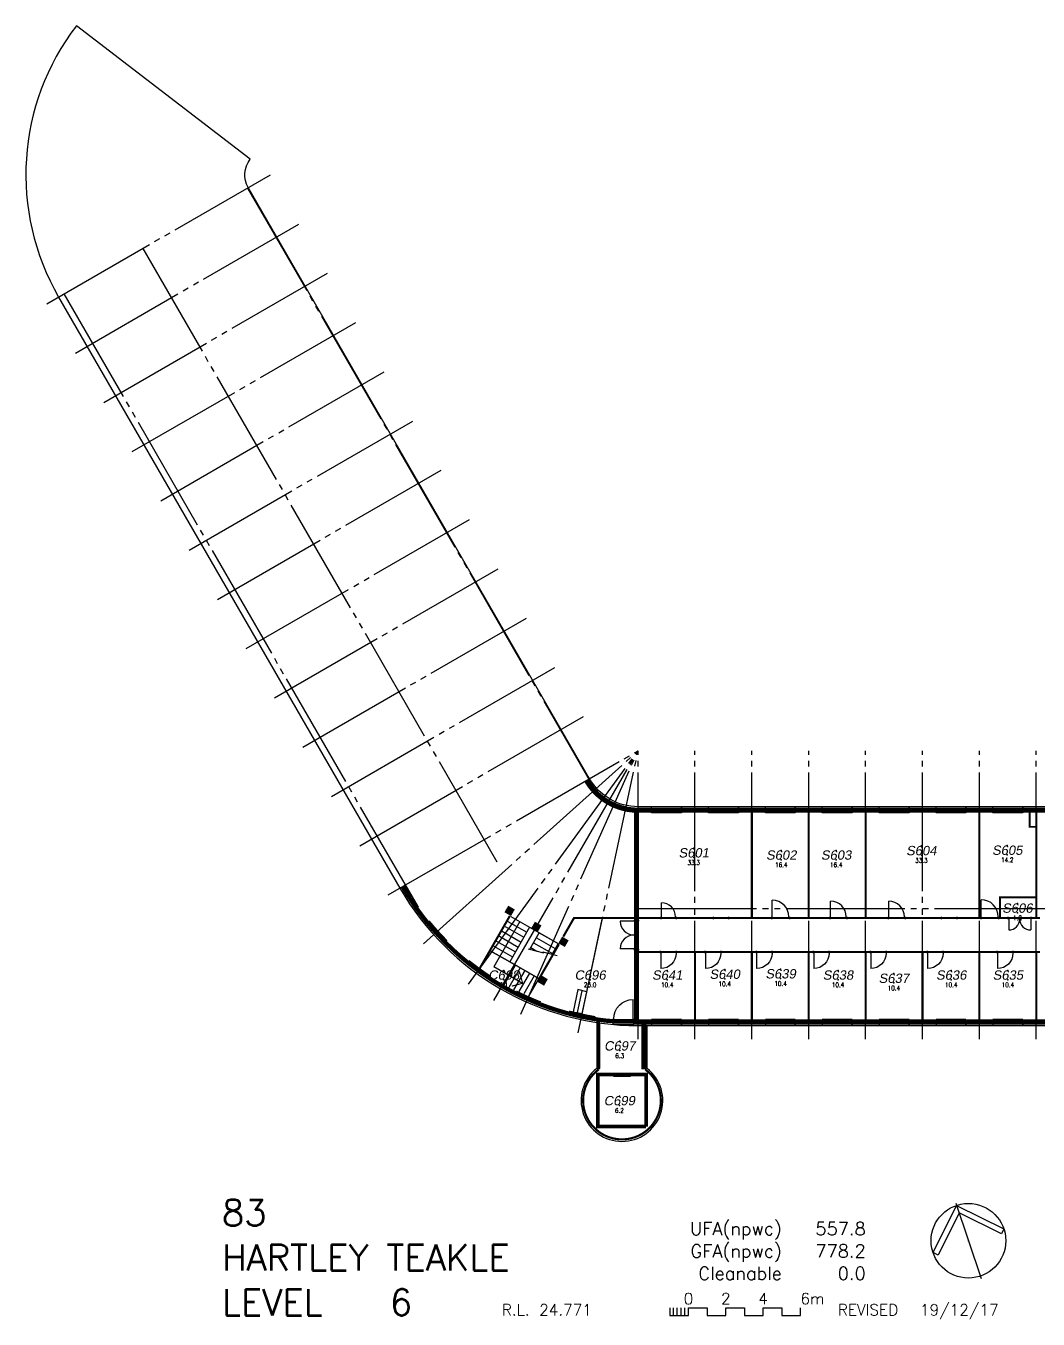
# Model space of a CAD drawing. Extents: x 23499 to 124409, y 400 to 69699.
# Drawn here: x 23499 to 77734, y 400 to 69699 of the extents above; entities that cross this region are included whole.
import ezdxf
from ezdxf.enums import TextEntityAlignment as Align

# ---------------------------------------------------------------- set-up
doc = ezdxf.new("R2010")
doc.units = 0
doc.header["$LTSCALE"] = 50
doc.linetypes.add('4PHAN', pattern=[158.75, 127, -6.35, 6.35, -6.35, 6.35, -6.35])
doc.linetypes.add('INVISIBLE', pattern=[999999, 0, -999999])
doc.layers.get('0').update_dxf_attribs({"linetype": 'CONTINUOUS'})
for name, color, linetype in [('ANNTEXT_06', 7, 'CONTINUOUS'), ('CL_06', 7, 'CONTINUOUS'), ('ed_06', 7, 'CONTINUOUS'), ('EW_06', 7, 'CONTINUOUS'), ('GRIDLINE_06', 15, '4PHAN'), ('HEADER_06', 7, 'INVISIBLE'), ('ND_06', 7, 'CONTINUOUS'), ('NW_06', 7, 'CONTINUOUS'), ('RF_06', 7, 'CONTINUOUS'), ('RI_06', 7, 'CONTINUOUS'), ('SC_06', 7, 'CONTINUOUS'), ('UF_06', 7, 'CONTINUOUS'), ('WW_06', 7, 'CONTINUOUS')]:
    doc.layers.add(name, color=color, linetype=linetype)
doc.styles.add('SIMPLEX', font='arial.ttf', dxfattribs={"oblique": 10})
doc.styles.get("Standard").update_dxf_attribs({"font": 'simplex.shx'})

# ---------------------------------------------------------------- blocks, each defined once
blk = doc.blocks.new('SPL')
for p, q in [((1, 0.5), (0, 0.5)), ((1, -0.5), (1, 0.5)), ((0, -0.5), (1, -0.5))]:
    blk.add_line(p, q)
blk = doc.blocks.new('DR1H90')
blk.add_line((-0.46, 0), (-0.46, 0.92))
blk.add_arc((-0.46, 0), 0.92, 0, 90)
at = {"flags": 1}
blk.add_attdef('SILLHT', text='', height=0.1, dxfattribs=at).set_placement((0, 0), align=Align.MIDDLE)
blk = doc.blocks.new('DRFRAME')
for p, q in [((-0.5, -0.5), (-0.5, 0.5)), ((0.5, -0.5), (0.5, 0.5))]:
    blk.add_line(p, q)
at = {"flags": 1}
blk.add_attdef('SILLHT', text='', height=0.1, dxfattribs=at).set_placement((0, 0), align=Align.MIDDLE)
blk = doc.blocks.new('C-S')
at = {"const_width": 1}
blk.add_lwpolyline([(-0.5, 0), (0.5, 0)], dxfattribs=at)
blk = doc.blocks.new('RM_SPAM')
for p in [(0, 2.5), (0, 0)]:
    blk.add_point(p)
at = {"flags": 1}
for tag, p, width in [('SITENO', (-15, 0), 0.8), ('IN_OU_CODE', (-15, -2), 0.8), ('RM_CO_CODE', (-15, -4), 0.8), ('RM_TY_CODE', (-15, -6), 0.7), ('RM_FU_CODE', (-15, -8), 0.8), ('OCC/USE', (-15, -10), 0.8)]:
    blk.add_attdef(tag, p, '', height=1.25, dxfattribs=dict(at, width=width))
at = {"style": 'SIMPLEX', "oblique": 10}
blk.add_attdef('RM_NUM', text='', height=2.5, dxfattribs=at).set_placement((0, 0), align=Align.CENTER)
at = {"width": 0.8, "flags": 1}
for tag, p in [('BL_NUM', (15, 0)), ('LEVEL', (15, -2)), ('%S/L', (15, -4)), ('STUDCAP', (15, -6))]:
    blk.add_attdef(tag, text='', height=1.25, dxfattribs=at).set_placement(p, align=Align.RIGHT)
at = {"width": 0.8}
for tag, p in [('RM_AREA', (0, -2)), ('USE', (-0.24, -4.05)), ('USE2', (-0.24, -6.05))]:
    blk.add_attdef(tag, text='', height=1.25, dxfattribs=at).set_placement(p, align=Align.CENTER)
at = {"width": 0.8, "flags": 1}
blk.add_attdef('SERVS', text='', height=1.25, dxfattribs=at).set_placement((0, -8), align=Align.CENTER)
blk = doc.blocks.new('DR2H90')
for p, q in [((-0.46, 0), (-0.46, 0.46)), ((0.46, 0), (0.46, 0.46))]:
    blk.add_line(p, q)
for centre, start, end in [((-0.46, 0), 359.9998, 89.9998), ((0.46, 0), 90.0002, 180.0002)]:
    blk.add_arc(centre, 0.46, start, end)
at = {"flags": 1}
blk.add_attdef('SILLHT', text='', height=0.1, dxfattribs=at).set_placement((0, 0), align=Align.MIDDLE)
blk = doc.blocks.new('WNFRAME')
for p, q in [((-0.5, -0.5), (-0.5, 0.5)), ((0.5, -0.5), (0.5, 0.5))]:
    blk.add_line(p, q)
at = {"flags": 1}
blk.add_attdef('SILLHT', text='', height=0.1, dxfattribs=at).set_placement((0, 0), align=Align.MIDDLE)
blk = doc.blocks.new('WNOF')
blk.add_line((-0.5, 0), (0.5, 0))
at = {"flags": 1}
blk.add_attdef('SILLHT', text='', height=0.1, dxfattribs=at).set_placement((0, 0), align=Align.MIDDLE)
blk = doc.blocks.new('TXTARR2')
blk.add_line((-1, 0), (0, 0))
at = {"const_width": 0.1}
blk.add_lwpolyline([(-0.71, 0.71), (0, 0), (-0.71, -0.71)], dxfattribs=at)
blk = doc.blocks.new('MUL')
for p, q in [((-0.5, -0.5), (-0.5, 0.5)), ((0.5, -0.5), (0.5, 0.5))]:
    blk.add_line(p, q)
blk = doc.blocks.new('ABTITLE')
for p, q in [((291, 3), (291, 5)), ((292, 3), (292, 5)), ((293, 3), (293, 5)), ((294, 3), (294, 5))]:
    blk.add_line(p, q)
blk.add_lwpolyline([(290, 5), (290, 3), (295, 3), (295, 5), (300, 5), (300, 3), (305, 3), (305, 5), (310, 5), (310, 3), (315, 3), (315, 5), (320, 5), (320, 3), (325, 3), (325, 5)])
blk.add_point((370, 23))
at = {"color": 2}
for s, p in [('UFA(npwc)', (320, 24.5)), ('GFA(npwc)', (320, 18.5)), ('Cleanable', (320, 12.5))]:
    blk.add_text(s, height=3.5, dxfattribs=at).set_placement(p, align=Align.RIGHT)
at = {"color": 4}
blk.add_text('LEVEL', height=7, dxfattribs=at).set_placement((170, 3))
at = {"color": 2}
for s, p in [('0', (295, 6)), ('2', (305, 6)), ('4', (315, 6))]:
    blk.add_text(s, height=3, dxfattribs=at).set_placement(p, align=Align.CENTER)
for s, p in [('6m', (325, 6)), ('R.L.', (245, 3)), ('REVISED', (335, 3))]:
    blk.add_text(s, height=3, dxfattribs=at).set_placement(p)
at = {"color": 4}
for tag, p in [('BLDNO', (170, 27)), ('BUILDING', (170, 15)), ('LEVEL', (215, 3))]:
    blk.add_attdef(tag, p, '', height=7, dxfattribs=at)
at = {"color": 2}
for tag, p in [('UFA', (342.49, 24.5)), ('GFA', (342.49, 18.5)), ('CFA', (342.49, 12.5))]:
    blk.add_attdef(tag, text='', height=3.5, dxfattribs=at).set_placement(p, align=Align.RIGHT)
for tag, p in [('RL', (255, 3)), ('REVDATE', (357, 3))]:
    blk.add_attdef(tag, p, '', height=3, dxfattribs=at)
blk = doc.blocks.new('N-PT')
blk.add_lwpolyline([(0, 10.64), (0, -10.64)])
at = {"color": 1}
blk.add_lwpolyline([(8.94, -1.06), (0, 7.88), (-8.94, -1.06), (-10, 0), (0, 10), (10, 0)], close=True, dxfattribs=at)
blk.add_circle((0, 0), 10)

msp = doc.modelspace()

# ---------------------------------------------------------------- linework, layer by layer
at = {"layer": 'EW_06'}
for points, const_width in [([(53539, 29264, 0.03362), (53778, 28909, 0.03362)], 279), ([(53778, 28909, 0.032892), (54055, 28595, 0.032892)], 279), ([(54055, 28595, 0.032358), (54366, 28324, 0.032358)], 279), ([(54366, 28324, 0.032569), (54712, 28094, 0.032569)], 279), ([(54712, 28094, 0.031584), (55072, 27916, 0.031584)], 279), ([(55072, 27916, 0.033704), (55479, 27778, 0.033704)], 279), ([(55479, 27778, 0.032102), (55880, 27698, 0.032102)], 279), ([(55880, 27698, 0.033064), (56300, 27671)], 279), ([(43707, 23588, 0.012451), (44084, 22970, 0.414213)], 279), ([(44063, 22956, 0.020357), (44746, 21987, 0.020357)], 229), ([(44746, 21987, 0.007105), (45003, 21662)], 229), ([(45023, 21678, 0.024906), (45991, 20602, 0.024906)], 279), ([(45973, 20584, 0.000733), (46004, 20554, 0.000733)], 229), ([(46004, 20554, 0.026732), (47162, 19514)], 229), ([(47178, 19534, 0.005966), (47450, 19320, 0.005966)], 279), ([(47450, 19320, 0.018938), (48349, 18683)], 279), ([(48335, 18662, 0.01373), (49017, 18243, 0.01373)], 229), ([(49017, 18243, 0.01373), (49720, 17862)], 229), ([(49731, 17885, 0.018938), (50732, 17425, 0.018938)], 279), ([(50732, 17425, 0.005966), (51054, 17296)], 279), ([(51045, 17272, 0.026735), (52525, 16789, 0.022921)], 229), ([(52525, 16789, 0.00073), (52566, 16778)], 229), ([(52572, 16803, 0.024906), (53988, 16502, 0.031034)], 279), ([(53984, 16477, 0.007105), (54394, 16417, 0.007105)], 229), ([(54394, 16417, 0.034531), (54947, 16372)], 229), ([(54192, 13783, 3.015296), (56681, 13783, 3.015296)], 114)]:
    msp.add_lwpolyline(points, format="xyb", dxfattribs=dict(at, const_width=const_width))
for points, const_width in [([(57024, 27671), (56300, 27671)], 279), ([(56300, 27671), (57024, 27671)], 279), ([(58624, 27671), (60072, 27671)], 279), ([(61672, 27671), (63120, 27671)], 279), ([(64720, 27671), (66168, 27671)], 279), ([(67768, 27671), (69216, 27671)], 279), ([(70816, 27671), (72264, 27671)], 279), ([(73864, 27671), (75312, 27671)], 279), ([(76912, 27671), (78360, 27671)], 279), ([(75688, 21956), (75688, 23006), (77579, 23006)], 100), ([(54192, 16359), (54192, 16278)], 114), ([(56603, 13783), (56603, 16177)], 270), ([(58624, 16317), (60072, 16317)], 279), ([(61672, 16317), (63120, 16317)], 279), ([(64720, 16317), (66168, 16317)], 279), ([(67768, 16317), (69216, 16317)], 279), ([(70816, 16317), (72264, 16317)], 279), ([(73864, 16317), (75312, 16317)], 279), ([(76912, 16317), (78360, 16317)], 279), ([(54192, 13833), (54192, 13783)], 114)]:
    msp.add_lwpolyline(points, dxfattribs=dict(at, const_width=const_width))
at = {"layer": 'GRIDLINE_06'}
for p, q in [((24625, 54805), (36604, 61721)), ((35372, 61010), (54344, 28150)), ((26149, 52165), (38128, 59082)), ((29763, 57771), (48735, 24911)), ((27673, 49526), (39652, 56442)), ((25540, 55333), (44512, 22473)), ((29197, 46886), (41176, 53802)), ((30721, 44246), (42700, 51163)), ((32245, 41607), (44224, 48523)), ((33769, 38967), (45748, 45883)), ((35293, 36327), (47272, 43244)), ((36817, 33688), (48796, 40604)), ((38341, 31048), (50320, 37964)), ((39865, 28408), (51844, 35325)), ((41389, 25769), (53368, 32685)), ((42913, 23129), (56300, 30858)), ((44812, 20515), (56300, 30858)), ((47214, 18352), (56300, 30858)), ((48571, 17471), (56300, 30858)), ((50013, 16736), (56300, 30858)), ((53086, 15738), (56300, 30858)), ((56300, 15400), (56300, 30858)), ((59348, 15400), (59348, 30858)), ((62396, 15400), (62396, 30858)), ((65444, 15400), (65444, 30858)), ((68492, 15400), (68492, 30858)), ((71540, 15400), (71540, 30858)), ((74588, 15400), (74588, 30858)), ((77636, 15400), (77636, 30858)), ((56300, 22400), (123051, 22400)), ((56300, 16317), (56300, 16514))]:
    msp.add_line(p, q, dxfattribs=at)
at = {"layer": 'HEADER_06'}
for points, const_width, elevation in [([(58624, 27671), (57024, 27671)], 279, 2134), ([(61672, 27671), (60072, 27671)], 279, 2134), ([(64720, 27671), (63120, 27671)], 279, 2134), ([(67768, 27671), (66168, 27671)], 279, 2134), ([(70816, 27671), (69216, 27671)], 279, 2134), ([(73864, 27671), (72264, 27671)], 279, 2134), ([(76912, 27671), (75312, 27671)], 279, 2134), ([(56217, 21784), (56217, 20184)], 279, 2100), ([(58337, 21898), (57517, 21898)], 114, 2134), ([(61142, 21898), (60322, 21898)], 114, 2134), ([(64417, 21898), (63452, 21898)], 114, 2134), ([(67492, 21898), (66577, 21898)], 114, 2134), ([(70607, 21898), (69692, 21898)], 114, 2134), ([(73412, 21898), (72512, 21898)], 114, 2100), ([(74638, 21898), (75638, 21898)], 114, 2100), ([(76109, 21898), (77389, 21898)], 114, 2100), ([(57477, 20070), (58377, 20070)], 114, 2100), ([(59872, 20070), (60772, 20070)], 114, 2100), ([(62612, 20070), (63512, 20070)], 114, 2100), ([(65672, 20070), (66572, 20070)], 114, 2100), ([(68727, 20070), (69627, 20070)], 114, 2100), ([(71777, 20070), (72677, 20070)], 114, 2100), ([(75520, 20070), (76420, 20070)], 114, 2100), ([(54192, 13833), (54192, 16278)], 114, 2700), ([(56078, 16372), (54947, 16372)], 230, 2100), ([(58624, 16317), (57024, 16317)], 279, 2134), ([(61672, 16317), (60072, 16317)], 279, 2134), ([(64720, 16317), (63120, 16317)], 279, 2134), ([(67768, 16317), (66168, 16317)], 279, 2134), ([(70816, 16317), (69216, 16317)], 279, 2134), ([(73864, 16317), (72264, 16317)], 279, 2134), ([(76912, 16317), (75312, 16317)], 279, 2134), ([(55886, 13508), (54986, 13508)], 190, 2101), ([(55886, 13508), (54986, 13508)], 190, 2100)]:
    msp.add_lwpolyline(points, dxfattribs=dict(at, const_width=const_width, elevation=elevation))
for points, const_width in [([(58624, 27671), (57024, 27671)], 279), ([(61672, 27671), (60072, 27671)], 279), ([(64720, 27671), (63120, 27671)], 279), ([(67768, 27671), (66168, 27671)], 279), ([(70816, 27671), (69216, 27671)], 279), ([(73864, 27671), (72264, 27671)], 279), ([(76912, 27671), (75312, 27671)], 279), ([(54192, 13833), (54192, 16278)], 114), ([(58624, 16317), (57024, 16317)], 279), ([(61672, 16317), (60072, 16317)], 279), ([(64720, 16317), (63120, 16317)], 279), ([(67768, 16317), (66168, 16317)], 279), ([(70816, 16317), (69216, 16317)], 279), ([(73864, 16317), (72264, 16317)], 279), ([(76912, 16317), (75312, 16317)], 279)]:
    msp.add_lwpolyline(points, dxfattribs=dict(at, const_width=const_width))
at = {"layer": 'ND_06'}
for p, q in [((60322, 21918), (61142, 21918)), ((60322, 21878), (61142, 21878)), ((72537, 21918, 33), (73387, 21918, 33)), ((72537, 21878, 33), (73387, 21878, 33))]:
    msp.add_line(p, q, dxfattribs=at)
at = {"layer": 'NW_06'}
for points, const_width in [([(56217, 21784), (56217, 27538)], 279), ([(62396, 27531), (62396, 21956)], 114), ([(65444, 27531), (65444, 21956)], 114), ([(68492, 27531), (68492, 21956)], 114), ([(74588, 27531), (74588, 21956)], 100), ([(77579, 26781), (77279, 26781), (77279, 27531)], 100), ([(77636, 27531), (77636, 21956)], 114), ([(47752, 19086), (49428, 22004)], 114), ([(55113, 21898), (53890, 21898)], 114), ([(56078, 21898), (55113, 21898)], 114), ([(56357, 21898), (57517, 21898)], 114), ([(58337, 21898), (60322, 21898)], 114), ([(61142, 21898), (63452, 21898)], 114), ([(64417, 21898), (66577, 21898)], 114), ([(67492, 21898), (69692, 21898)], 114), ([(70607, 21898), (72512, 21898)], 114), ([(73412, 21898), (74638, 21898)], 114), ([(75638, 21898), (76109, 21898)], 114), ([(77389, 21898), (77833, 21898)], 114), ([(50970, 18592), (52061, 20492)], 114), ([(56217, 16177), (56217, 20184)], 279), ([(56357, 20070), (57477, 20070)], 114), ([(58377, 20070), (59872, 20070)], 114), ([(60772, 20070), (62612, 20070)], 114), ([(63512, 20070), (65672, 20070)], 114), ([(66572, 20070), (68727, 20070)], 114), ([(69627, 20070), (71777, 20070)], 114), ([(72677, 20070), (75520, 20070)], 114), ([(76420, 20070), (77840, 20070)], 114), ([(59348, 20013), (59348, 16456)], 114), ([(62396, 20013), (62396, 16456)], 114), ([(65444, 20013), (65444, 16456)], 114), ([(68492, 20013), (68492, 16456)], 114), ([(71540, 20013), (71540, 16456)], 114), ([(74588, 20013), (74588, 16456)], 114), ([(77636, 20013), (77636, 16456)], 114), ([(57024, 16317), (56357, 16317)], 279), ([(56731, 10718), (54141, 10718), (54141, 13508), (54986, 13508)], 190), ([(55886, 13508), (56731, 13508), (56731, 10718)], 190)]:
    msp.add_lwpolyline(points, dxfattribs=dict(at, const_width=const_width))
msp.add_lwpolyline([(53890, 21898, 114, 114, 0), (52869, 21898, 114, 114, 0), (52291, 20893, 114, 114, 0)], format="xyseb", dxfattribs=at)
at = {"layer": 'RF_06'}
for p, q in [((54085, 16470, 3262), (54085, 13836, 3262)), ((56788, 13836, 3262), (56788, 16127, 3262))]:
    msp.add_line(p, q, dxfattribs=at)
at = {"layer": 'RF_06', "elevation": 3262}
msp.add_lwpolyline([(122696, 29410), (120187, 29410, 0.386361), (118481, 27860), (56300, 27860, -0.267952), (53704, 29359), (35416, 61035, -0.303335), (35515, 62557), (26207, 69699, 0.303346), (25254, 55168), (43542, 23493, 0.267951), (56300, 16127), (120308, 16127)], format="xyb", dxfattribs=at)
at = {"layer": 'RF_06'}
msp.add_arc((55436, 12113, 3262), 2190, 128.11635, 51.89031, dxfattribs=at)
at = {"layer": 'SC_06'}
for p, q in [((49960, 21699), (48573, 19284)), ((49326, 21711), (50334, 21133)), ((49478, 21976), (50486, 21397)), ((48871, 20919), (49878, 20340)), ((49022, 21183), (50030, 20604)), ((49174, 21447), (50182, 20868)), ((50486, 21397), (49423, 19547)), ((50498, 20219), (51004, 21099)), ((50852, 20835), (51860, 20256)), ((51004, 21099), (52012, 20520)), ((49423, 19547), (48415, 20126)), ((48415, 20126), (49423, 19547)), ((48567, 20390), (49575, 19811)), ((48719, 20654), (49726, 20075)), ((50418, 20241), (51233, 20022)), ((50549, 20306), (50877, 20117)), ((50700, 20571), (51708, 19992)), ((52012, 20520), (51708, 19992)), ((50949, 18670), (49423, 19547)), ((51201, 20083), (51959, 19880)), ((51233, 20022), (51201, 20083)), ((49595, 18697), (48573, 19284)), ((49121, 18315), (49728, 19372)), ((49979, 19227), (49374, 18173)), ((50231, 19083), (49630, 18037)), ((50482, 18938), (49914, 17950)), ((50734, 18794), (50176, 17823)), ((50441, 17702), (50957, 18600)), ((53068, 18058), (52817, 16875)), ((53555, 17945), (53068, 18058)), ((53061, 16823), (53311, 17999)), ((53306, 16771), (53555, 17945)), ((52817, 16875), (53306, 16771))]:
    msp.add_line(p, q, dxfattribs=at)
at = {"layer": 'UF_06'}
for p, q in [((53555, 17945), (54383, 21841)), ((50486, 21397), (52012, 20520)), ((49423, 19547), (50949, 18670)), ((54986, 13413), (55886, 13413))]:
    msp.add_line(p, q, dxfattribs=at)

# ---------------------------------------------------------------- block references
at = {"layer": 'ANNTEXT_06', "xscale": 200, "yscale": 200, "zscale": 200, "rotation": 18.50999999999999}
msp.add_blockref('N-PT', (74000, 4600), dxfattribs=at)
at = {"layer": 'ANNTEXT_06', "xscale": 200, "yscale": 200, "zscale": 200}
msp.add_blockref('ABTITLE', (0, 0), dxfattribs=at).add_auto_attribs({'BLDNO': '83', 'BUILDING': 'HARTLEY TEAKLE', 'LEVEL': '6', 'RL': '24.771', 'UFA': '557.8', 'GFA': '778.2', 'CFA': '0.0', 'REVDATE': '19/12/17'})
at = {"layer": 'CL_06'}
for p, xscale, yscale, zscale, rotation in [((49417, 22277), 406.3999770790405, 406.3999770790405, 1150.5, 330.1274180000001), ((50847, 21419), -406.3999770790404, 406.3999770790404, 1200, 150.1274178052458), ((52303, 20620), 406.3999770790405, 406.3999770790405, 1961.5, 330.1274180000001), ((51188, 18544), -406.3999770790404, 406.3999770790404, 1961.5, 150.1274178052458)]:
    msp.add_blockref('C-S', p, dxfattribs=dict(at, xscale=xscale, yscale=yscale, zscale=zscale, rotation=rotation))
at = {"layer": 'ed_06', "zscale": 2075}
for name, p, xscale, yscale in [('DR1H90', (55513, 16487), -1130.5, 1130.5), ('DRFRAME', (55513, 16372), 1080.5, 230)]:
    msp.add_blockref(name, p, dxfattribs=dict(at, xscale=xscale, yscale=yscale))
at = {"layer": 'ed_06', "xscale": 50, "yscale": 1130.5, "zscale": 50, "rotation": 269.99999996803}
msp.add_blockref('SPL', (55513, 16257), dxfattribs=at)
at = {"layer": 'ND_06'}
for name, p, xscale, yscale, zscale in [('DR1H90', (75138, 21956), 1000, 1000, 2075), ('DR1H90', (57927, 21956), 819.9999999999999, 819.9999999999999, 2133.999999999999), ('DR1H90', (63935, 21956), 965.19996370848, 965.19996370848, 2133.59991977664), ('DR1H90', (67034, 21956), 914.3999656185604, 914.3999656185604, 2133.59991977664), ('DR1H90', (70149, 21956), 914.3999656185604, 914.3999656185604, 2133.59991977664), ('DRFRAME', (76749, 21898), 1230, 114.2999914046402, 2075), ('DRFRAME', (57927, 20070), 850, 114.29999140464, 2100), ('DRFRAME', (60322, 20070), 850, 114.29999140464, 2100), ('DRFRAME', (63062, 20070), 850, 114.29999140464, 2100), ('DRFRAME', (66122, 20070), 850, 114.29999140464, 2100), ('DRFRAME', (69177, 20070), 850, 114.29999140464, 2100), ('DRFRAME', (72227, 20070), 850, 114.29999140464, 2100), ('DRFRAME', (75970, 20070), 850, 114.29999140464, 2100), ('DRFRAME', (55436, 13508), 900, 190, 2100)]:
    msp.add_blockref(name, p, dxfattribs=dict(at, xscale=xscale, yscale=yscale, zscale=zscale))
for name, p, xscale, yscale, zscale, rotation in [('DR2H90', (56078, 20984), 1600, 1600, 2100, 90), ('DRFRAME', (56217, 20984), 1550, 279.3999947472798, 2100, 270), ('DRFRAME', (57927, 21898), 819.9999999999999, 114.29999140464, 2133.999999999999, 180), ('DRFRAME', (60732, 21898), 819.9999999999999, 114.29999140464, 2133.999999999999, 180), ('DRFRAME', (63935, 21898), 965.19996370848, 114.2999914046401, 2133.59991977664, 180), ('DRFRAME', (67034, 21898), 914.3999656185604, 114.2999914046401, 2133.59991977664, 180), ('DRFRAME', (70149, 21898), 914.3999656185604, 114.2999914046401, 2133.59991977664, 180), ('DRFRAME', (72962, 21898, 33), 850, 114.29999140464, 2100, 180), ('DRFRAME', (75138, 21898), 950, 114.2999914046402, 2075, 180), ('DR2H90', (76749, 21841), 1280, 1280, 2075, 180), ('DR1H90', (57927, 20013), -900, 900, 2100, 180), ('DR1H90', (60322, 20013), -900, 900, 2100, 180), ('DR1H90', (63062, 20013), -900, 900, 2100, 180), ('DR1H90', (66122, 20013), -900, 900, 2100, 180), ('DR1H90', (69177, 20013), -900, 900, 2100, 180), ('DR1H90', (72227, 20013), -900, 900, 2100, 180), ('DR1H90', (75970, 20013), -900, 900, 2100, 180)]:
    msp.add_blockref(name, p, dxfattribs=dict(at, xscale=xscale, yscale=yscale, zscale=zscale, rotation=rotation))
at = {"layer": 'RI_06', "xscale": 200, "yscale": 200, "zscale": 200}
for p, values in [((59283, 25137), {'RM_NUM': 'S601', 'RM_AREA': '33.3'}), ((71478, 25257), {'RM_NUM': 'S604', 'RM_AREA': '33.3'}), ((76081, 25278), {'RM_NUM': 'S605', 'RM_AREA': '14.2'}), ((63973, 25018), {'RM_NUM': 'S602', 'RM_AREA': '16.4'}), ((66913, 25018), {'RM_NUM': 'S603', 'RM_AREA': '16.4'}), ((76624, 22175), {'RM_NUM': 'S606', 'RM_AREA': '1.8'}), ((49106, 18588), {'RM_NUM': 'C698', 'RM_AREA': '6.1'}), ((53731, 18588), {'RM_NUM': 'C696', 'RM_AREA': '23.0'}), ((57866, 18588), {'RM_NUM': 'S641', 'RM_AREA': '10.4'}), ((60942, 18634), {'RM_NUM': 'S640', 'RM_AREA': '10.4'}), ((63937, 18656), {'RM_NUM': 'S639', 'RM_AREA': '10.4'}), ((67014, 18588), {'RM_NUM': 'S638', 'RM_AREA': '10.4'}), ((70003, 18414), {'RM_NUM': 'S637', 'RM_AREA': '10.4'}), ((73079, 18588), {'RM_NUM': 'S636', 'RM_AREA': '10.4'}), ((76115, 18588), {'RM_NUM': 'S635', 'RM_AREA': '10.4'}), ((55316, 14792), {'RM_NUM': 'C697', 'RM_AREA': '6.3'}), ((55298, 11856), {'RM_NUM': 'C699', 'RM_AREA': '6.2'})]:
    msp.add_blockref('RM_SPAM', p, dxfattribs=at).add_auto_attribs(values)
at = {"layer": 'SC_06', "xscale": 600, "yscale": 600, "zscale": 600, "rotation": 330.1274181455368}
msp.add_blockref('TXTARR2', (50115, 18399), dxfattribs=at)
at = {"layer": 'WW_06'}
for name, p, xscale, yscale, zscale, rotation in [('SPL', (57824, 27810, 457), 50.79999808992002, -1600.19993983248, 1600.19993983248, 89.99999993312375), ('SPL', (60872, 27810, 457), 50.79999808992002, -1600.19993983248, 1600.19993983248, 89.99999993312375), ('SPL', (63920, 27810, 457), 50.79999808992002, -1600.19993983248, 1600.19993983248, 89.99999993312375), ('SPL', (66968, 27810, 457), 50.79999808992002, -1600.19993983248, 1600.19993983248, 89.99999993312375), ('SPL', (70016, 27810, 457), 50.79999808992002, -1600.19993983248, 1600.19993983248, 89.99999993312375), ('SPL', (73064, 27810, 457), 50.79999808992002, -1600.19993983248, 1600.19993983248, 89.99999993312375), ('SPL', (76112, 27810, 457), 50.79999808992002, -1600.19993983248, 1600.19993983248, 89.99999993312375), ('WNOF', (57824, 27671, 457), -1600.19993983248, 279.39998949456, 1676.39993696736, 180), ('SPL', (57824, 27581, 457), 50, -1600.19993983248, -1600.19993983248, 270), ('WNOF', (60872, 27671, 457), -1600.19993983248, 279.39998949456, 1676.39993696736, 180), ('SPL', (60872, 27581, 457), 50, -1600.19993983248, -1600.19993983248, 270), ('WNOF', (63920, 27671, 457), -1600.19993983248, 279.39998949456, 1676.39993696736, 180), ('SPL', (63920, 27581, 457), 50, -1600.19993983248, -1600.19993983248, 270), ('WNOF', (66968, 27671, 457), -1600.19993983248, 279.39998949456, 1676.39993696736, 180), ('SPL', (66968, 27581, 457), 50, -1600.19993983248, -1600.19993983248, 270), ('WNOF', (70016, 27671, 457), -1600.19993983248, 279.39998949456, 1676.39993696736, 180), ('SPL', (70016, 27581, 457), 50, -1600.19993983248, -1600.19993983248, 270), ('WNOF', (73064, 27671, 457), -1600.19993983248, 279.39998949456, 1676.39993696736, 180), ('SPL', (73064, 27581, 457), 50, -1600.19993983248, -1600.19993983248, 270), ('WNOF', (76112, 27671, 457), -1600.19993983248, 279.39998949456, 1676.39993696736, 180), ('SPL', (76112, 27581, 457), 50, -1600.19993983248, -1600.19993983248, 270), ('SPL', (54135, 15056, 1000), 50, 2445.389999999999, 2445.389999999999, 180), ('WNFRAME', (54192, 15056, 1000), 2445.389999999999, 114.2999978511598, 1700, 90), ('WNOF', (54192, 15056, 1000), 2445.389999999999, 114.2999978511599, 1700, 270), ('WNFRAME', (57824, 16317, 457), 1600.19993983248, 279.39998949456, 1676.399936967359, 180), ('SPL', (57824, 16406, 457), 50, 1600.19993983248, 1600.19993983248, 90), ('SPL', (57824, 16177, 457), 50.79999808992002, 1600.19993983248, 1600.19993983248, 270), ('WNFRAME', (60872, 16317, 457), 1600.19993983248, 279.39998949456, 1676.399936967359, 180), ('SPL', (60872, 16406, 457), 50, 1600.19993983248, 1600.19993983248, 90), ('SPL', (60872, 16177, 457), 50.79999808992002, 1600.19993983248, 1600.19993983248, 270), ('WNFRAME', (63920, 16317, 457), 1600.19993983248, 279.39998949456, 1676.399936967359, 180), ('SPL', (63920, 16406, 457), 50, 1600.19993983248, 1600.19993983248, 90), ('SPL', (63920, 16177, 457), 50.79999808992002, 1600.19993983248, 1600.19993983248, 270), ('WNFRAME', (66968, 16317, 457), 1600.19993983248, 279.39998949456, 1676.399936967359, 180), ('SPL', (66968, 16406, 457), 50, 1600.19993983248, 1600.19993983248, 90), ('SPL', (66968, 16177, 457), 50.79999808992002, 1600.19993983248, 1600.19993983248, 270), ('WNFRAME', (70016, 16317, 457), 1600.19993983248, 279.39998949456, 1676.399936967359, 180), ('SPL', (70016, 16406, 457), 50, 1600.19993983248, 1600.19993983248, 90), ('SPL', (70016, 16177, 457), 50.79999808992002, 1600.19993983248, 1600.19993983248, 270), ('WNFRAME', (73064, 16317, 457), 1600.19993983248, 279.39998949456, 1676.399936967359, 180), ('SPL', (73064, 16406, 457), 50, 1600.19993983248, 1600.19993983248, 90), ('SPL', (73064, 16177, 457), 50.79999808992002, 1600.19993983248, 1600.19993983248, 270), ('WNFRAME', (76112, 16317, 457), 1600.19993983248, 279.39998949456, 1676.399936967359, 180), ('SPL', (76112, 16406, 457), 50, 1600.19993983248, 1600.19993983248, 90), ('SPL', (76112, 16177, 457), 50.79999808992002, 1600.19993983248, 1600.19993983248, 270), ('MUL', (54192, 15056, 1000), 50, 100, 1700, 90)]:
    msp.add_blockref(name, p, dxfattribs=dict(at, xscale=xscale, yscale=yscale, zscale=zscale, rotation=rotation))
for name, p, xscale, yscale, zscale in [('WNFRAME', (57824, 27671, 457), -1600.19993983248, 279.39998949456, 1676.399936967359), ('WNFRAME', (60872, 27671, 457), -1600.19993983248, 279.39998949456, 1676.399936967359), ('WNFRAME', (63920, 27671, 457), -1600.19993983248, 279.39998949456, 1676.399936967359), ('WNFRAME', (66968, 27671, 457), -1600.19993983248, 279.39998949456, 1676.399936967359), ('WNFRAME', (70016, 27671, 457), -1600.19993983248, 279.39998949456, 1676.399936967359), ('WNFRAME', (73064, 27671, 457), -1600.19993983248, 279.39998949456, 1676.399936967359), ('WNFRAME', (76112, 27671, 457), -1600.19993983248, 279.39998949456, 1676.399936967359), ('SPL', (54199, 15056, 1000), 50, 2445.389999999999, 2445.389999999999), ('WNOF', (57824, 16317, 457), 1600.19993983248, 279.39998949456, 1676.39993696736), ('WNOF', (60872, 16317, 457), 1600.19993983248, 279.39998949456, 1676.39993696736), ('WNOF', (63920, 16317, 457), 1600.19993983248, 279.39998949456, 1676.39993696736), ('WNOF', (66968, 16317, 457), 1600.19993983248, 279.39998949456, 1676.39993696736), ('WNOF', (70016, 16317, 457), 1600.19993983248, 279.39998949456, 1676.39993696736), ('WNOF', (73064, 16317, 457), 1600.19993983248, 279.39998949456, 1676.39993696736), ('WNOF', (76112, 16317, 457), 1600.19993983248, 279.39998949456, 1676.39993696736)]:
    msp.add_blockref(name, p, dxfattribs=dict(at, xscale=xscale, yscale=yscale, zscale=zscale))

doc.saveas('drawing.dxf')
